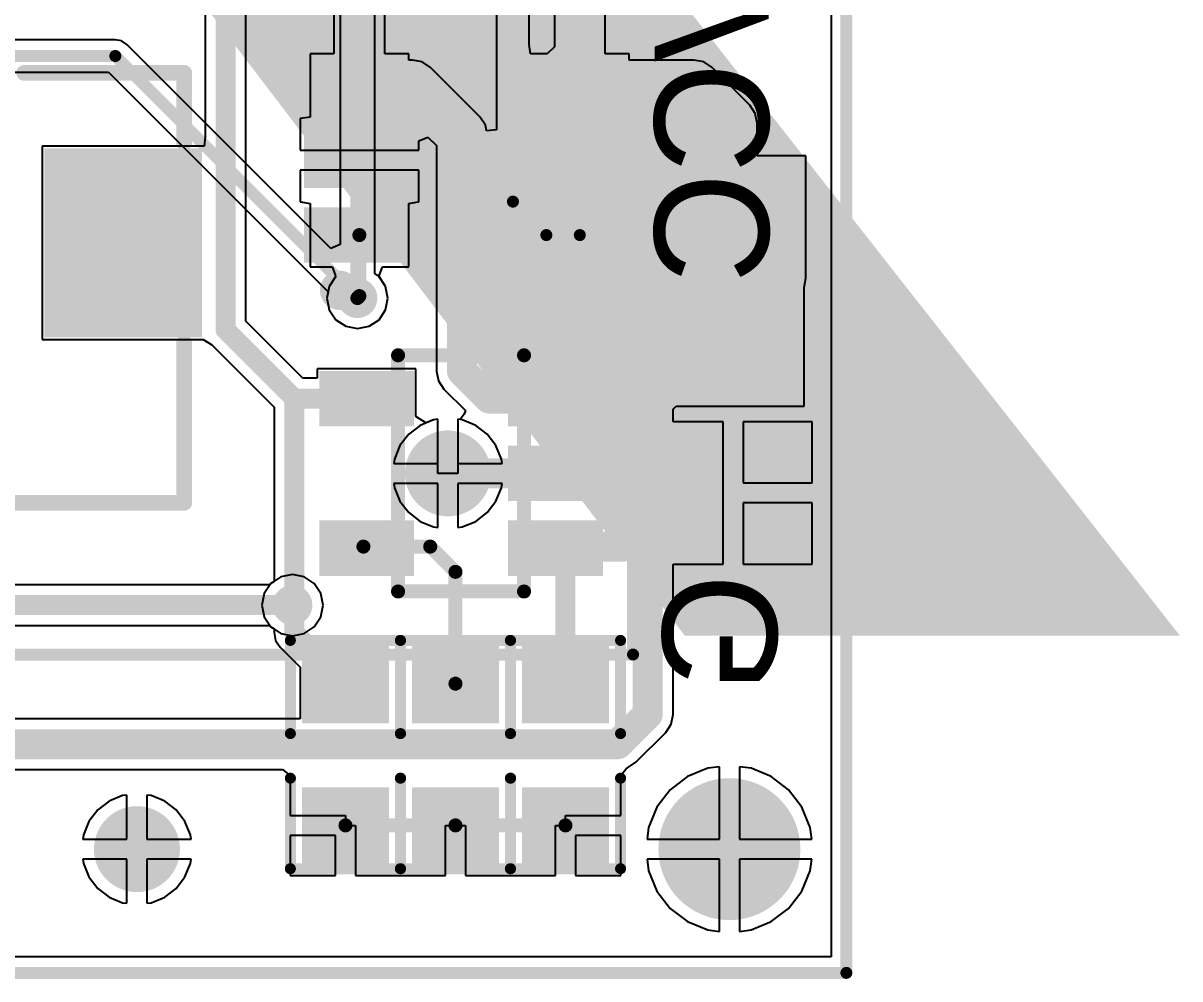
# Model space of a CAD drawing. Header units: millimetres. Extents: x -0.78 to 0.93, y -0.37 to 1.4.
# Drawn here: x 0.35 to 0.928, y -0.368 to 0.11 of the extents above; entities that cross this region are included whole.
import ezdxf

# ---------------------------------------------------------------- set-up
doc = ezdxf.new("R2010")
doc.units = ezdxf.units.MM
doc.header["$MEASUREMENT"] = 0
for name, color, linetype in [('BottomLayer', 5, 'Continuous'), ('BottomOverlay', 54, 'Continuous'), ('BottomSolder', 6, 'Continuous'), ('PadHoleLayer', 156, 'Continuous'), ('TopLayer', 1, 'Continuous'), ('TopOverlay', 2, 'Continuous'), ('TopSolder', 216, 'Continuous'), ('ViaHoleLayer', 16, 'Continuous')]:
    doc.layers.add(name, color=color, linetype=linetype)

# ---------------------------------------------------------------- blocks, each defined once
blk = doc.blocks.new('____1_B_1')
at = {"layer": 'BottomLayer'}
for points in [[(-0.00315, -0.02882), (-0.05433, -0.02882), (-0.05433, 0.03118), (-0.00315, 0.03118)], [(0.07087, -0.02862), (0.01969, -0.02862), (0.01969, 0.03043), (0.07087, 0.03043)]]:
    blk.add_hatch(color=5, dxfattribs=at).paths.add_polyline_path(points)
at = {"layer": 'BottomSolder'}
for points in [[(0.00085, -0.03282), (-0.05833, -0.03282), (-0.05833, 0.03518), (0.00085, 0.03518)], [(0.07487, -0.03262), (0.01569, -0.03262), (0.01569, 0.03443), (0.07487, 0.03443)]]:
    blk.add_hatch(color=6, dxfattribs=at).paths.add_polyline_path(points)
blk = doc.blocks.new('____1_B_2')
at = {"layer": 'BottomLayer'}
for points in [[(-0.00315, -0.02882), (-0.05433, -0.02882), (-0.05433, 0.03118), (-0.00315, 0.03118)], [(0.06092, -0.02862), (0.00974, -0.02862), (0.00974, 0.03043), (0.06092, 0.03043)]]:
    blk.add_hatch(color=5, dxfattribs=at).paths.add_polyline_path(points)
at = {"layer": 'BottomSolder'}
for points in [[(0.00085, -0.03282), (-0.05833, -0.03282), (-0.05833, 0.03518), (0.00085, 0.03518)], [(0.06492, -0.03262), (0.00574, -0.03262), (0.00574, 0.03443), (0.06492, 0.03443)]]:
    blk.add_hatch(color=6, dxfattribs=at).paths.add_polyline_path(points)
blk = doc.blocks.new('SOT23_6N_B_5')
at = {"layer": 'BottomLayer'}
for points in [[(-0.02756, 0.0315), (-0.04724, 0.0315), (-0.04724, 0.07874), (-0.02756, 0.07874)], [(0.00984, 0.0315), (-0.00984, 0.0315), (-0.00984, 0.07874), (0.00984, 0.07874)], [(0.04724, 0.0315), (0.02756, 0.0315), (0.02756, 0.07874), (0.04724, 0.07874)], [(-0.02756, -0.07874), (-0.04724, -0.07874), (-0.04724, -0.0315), (-0.02756, -0.0315)], [(0.00984, -0.07874), (-0.00984, -0.07874), (-0.00984, -0.0315), (0.00984, -0.0315)], [(0.04724, -0.07874), (0.02756, -0.07874), (0.02756, -0.0315), (0.04724, -0.0315)]]:
    blk.add_hatch(color=5, dxfattribs=at).paths.add_polyline_path(points)
at = {"layer": 'BottomSolder'}
for points in [[(-0.02356, 0.0275), (-0.05124, 0.0275), (-0.05124, 0.08274), (-0.02356, 0.08274)], [(0.01384, 0.0275), (-0.01384, 0.0275), (-0.01384, 0.08274), (0.01384, 0.08274)], [(0.05124, 0.0275), (0.02356, 0.0275), (0.02356, 0.08274), (0.05124, 0.08274)], [(-0.02356, -0.08274), (-0.05124, -0.08274), (-0.05124, -0.0275), (-0.02356, -0.0275)], [(0.01384, -0.08274), (-0.01384, -0.08274), (-0.01384, -0.0275), (0.01384, -0.0275)], [(0.05124, -0.08274), (0.02356, -0.08274), (0.02356, -0.0275), (0.05124, -0.0275)]]:
    blk.add_hatch(color=6, dxfattribs=at).paths.add_polyline_path(points)
at = {"layer": 'BottomOverlay'}
for points, const_width in [([(-0.06008, 0.065, 1), (-0.06992, 0.065, 1)], 0.00984), ([(-0.07238, 0.065, 1), (-0.06746, 0.065, 1)], 0.00492), ([(-0.06254, 0.065, 1), (-0.05762, 0.065, 1)], 0.00492), ([(-0.06299, 0.02, 1), (-0.05906, 0.02, 1)], 0.00394), ([(-0.06299, 0.02, 1), (-0.05906, 0.02, 1)], 0.00394), ([(0.05906, 0.02, 1), (0.06299, 0.02, 1)], 0.00394), ([(0.05906, 0.02, 1), (0.06299, 0.02, 1)], 0.00394), ([(-0.06299, -0.02, 1), (-0.05906, -0.02, 1)], 0.00394), ([(-0.06299, -0.02, 1), (-0.05906, -0.02, 1)], 0.00394), ([(0.05906, -0.02, 1), (0.06299, -0.02, 1)], 0.00394), ([(0.05906, -0.02, 1), (0.06299, -0.02, 1)], 0.00394)]:
    blk.add_lwpolyline(points, format="xyb", close=True, dxfattribs=dict(at, const_width=const_width))
at = {"layer": 'BottomOverlay', "const_width": 0.00787}
for points in [[(-0.06102, 0.02), (-0.06102, -0.02)], [(-0.06102, 0.02), (0.06102, 0.02)], [(0.06102, 0.02), (0.06102, -0.02)], [(-0.06102, -0.02), (0.06102, -0.02)]]:
    blk.add_lwpolyline(points, dxfattribs=at)
blk = doc.blocks.new('1_69_OLED_38')
at = {"layer": 'BottomLayer'}
blk.add_hatch(color=5, dxfattribs=at).paths.add_polyline_path([(0.36417, -0.09246), (0.36417, -0.00585), (0.43504, -0.00585), (0.43504, -0.09246)])
at = {"layer": 'BottomSolder'}
blk.add_hatch(color=6, dxfattribs=at).paths.add_polyline_path([(0.36017, -0.09646), (0.36017, -0.00185), (0.43904, -0.00185), (0.43904, -0.09646)])
at = {"layer": 'BottomOverlay', "const_width": 0.00787}
for points in [[(0.35012, 0.03585), (0.43012, 0.03585)], [(0.43012, 0.00085), (0.43012, 0.03585)], [(0.43012, -0.17915), (0.43012, -0.09915)], [(-0.43012, -0.17915), (0.43012, -0.17915)]]:
    blk.add_lwpolyline(points, dxfattribs=at)
at = {"layer": 'BottomOverlay', "const_width": 0.00394}
for points in [[(0.34815, 0.03585, 1), (0.35209, 0.03585, 1)], [(0.42815, 0.03585, 1), (0.43209, 0.03585, 1)], [(0.42815, 0.03585, 1), (0.43209, 0.03585, 1)], [(0.42815, 0.00085, 1), (0.43209, 0.00085, 1)], [(0.42815, -0.09915, 1), (0.43209, -0.09915, 1)], [(0.42815, -0.17915, 1), (0.43209, -0.17915, 1)], [(0.42815, -0.17915, 1), (0.43209, -0.17915, 1)]]:
    blk.add_lwpolyline(points, format="xyb", close=True, dxfattribs=at)
at = {"layer": 'TopOverlay', "const_width": 0.006}
for points in [[(0.76125, -0.41423), (0.76125, 0.88498)], [(0.65456, -0.25502), (0.65456, 0.80262)], [(-0.66749, -0.25502), (0.65456, -0.25502)], [(-0.77418, -0.41423), (0.76125, -0.41423)]]:
    blk.add_lwpolyline(points, dxfattribs=at)
at = {"layer": 'TopOverlay', "const_width": 0.003}
for points in [[(0.65306, -0.25502, 1), (0.65606, -0.25502, 1)], [(0.65306, -0.25502, 1), (0.65606, -0.25502, 1)], [(0.75975, -0.41423, 1), (0.76275, -0.41423, 1)], [(0.75975, -0.41423, 1), (0.76275, -0.41423, 1)]]:
    blk.add_lwpolyline(points, format="xyb", close=True, dxfattribs=at)
blk = doc.blocks.new('0603C_B_56')
at = {"layer": 'BottomLayer'}
for points in [[(-0.05043, 0.01772), (-0.02043, 0.01772), (-0.02043, -0.01772), (-0.05043, -0.01772)], [(0.01969, 0.01772), (0.05118, 0.01772), (0.05118, -0.01772), (0.01969, -0.01772)]]:
    blk.add_hatch(color=5, dxfattribs=at).paths.add_polyline_path(points)
at = {"layer": 'BottomSolder'}
for points in [[(-0.05443, 0.02172), (-0.01643, 0.02172), (-0.01643, -0.02172), (-0.05443, -0.02172)], [(0.01569, 0.02172), (0.05518, 0.02172), (0.05518, -0.02172), (0.01569, -0.02172)]]:
    blk.add_hatch(color=6, dxfattribs=at).paths.add_polyline_path(points)
at = {"layer": 'BottomOverlay', "const_width": 0.00551}
for points in [[(-0.05709, 0.02756), (-0.01181, 0.02756)], [(-0.05709, 0.02756), (-0.05709, -0.02756)], [(0.01047, 0.02756), (0.05709, 0.02756)], [(0.05709, 0.02756), (0.05709, -0.02756)], [(-0.05709, -0.02756), (-0.01181, -0.02756)], [(0.01047, -0.02756), (0.05709, -0.02756)]]:
    blk.add_lwpolyline(points, dxfattribs=at)
at = {"layer": 'BottomOverlay', "const_width": 0.00276}
for points in [[(-0.05847, 0.02756, 1), (-0.05571, 0.02756, 1)], [(-0.05847, 0.02756, 1), (-0.05571, 0.02756, 1)], [(-0.01319, 0.02756, 1), (-0.01043, 0.02756, 1)], [(0.0091, 0.02756, 1), (0.01185, 0.02756, 1)], [(0.05571, 0.02756, 1), (0.05847, 0.02756, 1)], [(0.05571, 0.02756, 1), (0.05847, 0.02756, 1)], [(-0.05847, -0.02756, 1), (-0.05571, -0.02756, 1)], [(-0.05847, -0.02756, 1), (-0.05571, -0.02756, 1)], [(-0.01319, -0.02756, 1), (-0.01043, -0.02756, 1)], [(0.0091, -0.02756, 1), (0.01185, -0.02756, 1)], [(0.05571, -0.02756, 1), (0.05847, -0.02756, 1)], [(0.05571, -0.02756, 1), (0.05847, -0.02756, 1)]]:
    blk.add_lwpolyline(points, format="xyb", close=True, dxfattribs=at)
blk = doc.blocks.new('0603C_B_57')
at = {"layer": 'BottomLayer'}
for points in [[(-0.05043, 0.01772), (-0.02043, 0.01772), (-0.02043, -0.01772), (-0.05043, -0.01772)], [(0.01969, 0.01772), (0.05118, 0.01772), (0.05118, -0.01772), (0.01969, -0.01772)]]:
    blk.add_hatch(color=5, dxfattribs=at).paths.add_polyline_path(points)
at = {"layer": 'BottomSolder'}
for points in [[(-0.05443, 0.02172), (-0.01643, 0.02172), (-0.01643, -0.02172), (-0.05443, -0.02172)], [(0.01569, 0.02172), (0.05518, 0.02172), (0.05518, -0.02172), (0.01569, -0.02172)]]:
    blk.add_hatch(color=6, dxfattribs=at).paths.add_polyline_path(points)
at = {"layer": 'BottomOverlay', "const_width": 0.00551}
for points in [[(-0.05709, 0.02756), (-0.01181, 0.02756)], [(-0.05709, 0.02756), (-0.05709, -0.02756)], [(0.01047, 0.02756), (0.05709, 0.02756)], [(0.05709, 0.02756), (0.05709, -0.02756)], [(-0.05709, -0.02756), (-0.01181, -0.02756)], [(0.01047, -0.02756), (0.05709, -0.02756)]]:
    blk.add_lwpolyline(points, dxfattribs=at)
at = {"layer": 'BottomOverlay', "const_width": 0.00276}
for points in [[(-0.05847, 0.02756, 1), (-0.05571, 0.02756, 1)], [(-0.05847, 0.02756, 1), (-0.05571, 0.02756, 1)], [(-0.01319, 0.02756, 1), (-0.01043, 0.02756, 1)], [(0.0091, 0.02756, 1), (0.01185, 0.02756, 1)], [(0.05571, 0.02756, 1), (0.05847, 0.02756, 1)], [(0.05571, 0.02756, 1), (0.05847, 0.02756, 1)], [(-0.05847, -0.02756, 1), (-0.05571, -0.02756, 1)], [(-0.05847, -0.02756, 1), (-0.05571, -0.02756, 1)], [(-0.01319, -0.02756, 1), (-0.01043, -0.02756, 1)], [(0.0091, -0.02756, 1), (0.01185, -0.02756, 1)], [(0.05571, -0.02756, 1), (0.05847, -0.02756, 1)], [(0.05571, -0.02756, 1), (0.05847, -0.02756, 1)]]:
    blk.add_lwpolyline(points, format="xyb", close=True, dxfattribs=at)
blk = doc.blocks.new('0603C_B_58')
at = {"layer": 'BottomLayer'}
for points in [[(-0.05043, 0.01772), (-0.02043, 0.01772), (-0.02043, -0.01772), (-0.05043, -0.01772)], [(0.01969, 0.01772), (0.05118, 0.01772), (0.05118, -0.01772), (0.01969, -0.01772)]]:
    blk.add_hatch(color=5, dxfattribs=at).paths.add_polyline_path(points)
at = {"layer": 'BottomSolder'}
for points in [[(-0.05443, 0.02172), (-0.01643, 0.02172), (-0.01643, -0.02172), (-0.05443, -0.02172)], [(0.01569, 0.02172), (0.05518, 0.02172), (0.05518, -0.02172), (0.01569, -0.02172)]]:
    blk.add_hatch(color=6, dxfattribs=at).paths.add_polyline_path(points)
at = {"layer": 'BottomOverlay', "const_width": 0.00551}
for points in [[(-0.05709, 0.02756), (-0.01181, 0.02756)], [(-0.05709, 0.02756), (-0.05709, -0.02756)], [(0.01047, 0.02756), (0.05709, 0.02756)], [(0.05709, 0.02756), (0.05709, -0.02756)], [(-0.05709, -0.02756), (-0.01181, -0.02756)], [(0.01047, -0.02756), (0.05709, -0.02756)]]:
    blk.add_lwpolyline(points, dxfattribs=at)
at = {"layer": 'BottomOverlay', "const_width": 0.00276}
for points in [[(-0.05847, 0.02756, 1), (-0.05571, 0.02756, 1)], [(-0.05847, 0.02756, 1), (-0.05571, 0.02756, 1)], [(-0.01319, 0.02756, 1), (-0.01043, 0.02756, 1)], [(0.0091, 0.02756, 1), (0.01185, 0.02756, 1)], [(0.05571, 0.02756, 1), (0.05847, 0.02756, 1)], [(0.05571, 0.02756, 1), (0.05847, 0.02756, 1)], [(-0.05847, -0.02756, 1), (-0.05571, -0.02756, 1)], [(-0.05847, -0.02756, 1), (-0.05571, -0.02756, 1)], [(-0.01319, -0.02756, 1), (-0.01043, -0.02756, 1)], [(0.0091, -0.02756, 1), (0.01185, -0.02756, 1)], [(0.05571, -0.02756, 1), (0.05847, -0.02756, 1)], [(0.05571, -0.02756, 1), (0.05847, -0.02756, 1)]]:
    blk.add_lwpolyline(points, format="xyb", close=True, dxfattribs=at)
blk = doc.blocks.new('___23_5_B_59')
at = {"layer": 'BottomLayer'}
for points in [[(-0.08465, 0.11417), (-0.06496, 0.11417), (-0.06496, 0.0748), (-0.08465, 0.0748)], [(-0.00984, 0.11417), (0.00984, 0.11417), (0.00984, 0.0748), (-0.00984, 0.0748)], [(-0.08465, 0.01969), (-0.06496, 0.01969), (-0.06496, -0.01969), (-0.08465, -0.01969)], [(-0.04724, 0.01969), (-0.02756, 0.01969), (-0.02756, -0.01969), (-0.04724, -0.01969)], [(-0.00984, 0.01969), (0.00984, 0.01969), (0.00984, -0.01969), (-0.00984, -0.01969)]]:
    blk.add_hatch(color=5, dxfattribs=at).paths.add_polyline_path(points)
at = {"layer": 'BottomSolder'}
for points in [[(-0.08865, 0.11817), (-0.06096, 0.11817), (-0.06096, 0.0708), (-0.08865, 0.0708)], [(-0.01384, 0.11817), (0.01384, 0.11817), (0.01384, 0.0708), (-0.01384, 0.0708)], [(-0.08865, 0.02369), (-0.06096, 0.02369), (-0.06096, -0.02369), (-0.08865, -0.02369)], [(-0.05124, 0.02369), (-0.02356, 0.02369), (-0.02356, -0.02369), (-0.05124, -0.02369)], [(-0.01384, 0.02369), (0.01384, 0.02369), (0.01384, -0.02369), (-0.01384, -0.02369)]]:
    blk.add_hatch(color=6, dxfattribs=at).paths.add_polyline_path(points)
at = {"layer": 'BottomOverlay', "const_width": 0.007}
for points in [[(-0.09646, 0.07874), (0.02165, 0.07874)], [(-0.09646, 0.07874), (-0.09646, 0.01575)], [(0.02165, 0.07874), (0.02165, 0.01575)], [(-0.09646, 0.01575), (0.02165, 0.01575)]]:
    blk.add_lwpolyline(points, dxfattribs=at)
at = {"layer": 'BottomOverlay', "const_width": 0.0035}
for points in [[(-0.09821, 0.07874, 1), (-0.09471, 0.07874, 1)], [(-0.09821, 0.07874, 1), (-0.09471, 0.07874, 1)], [(0.0199, 0.07874, 1), (0.0234, 0.07874, 1)], [(0.0199, 0.07874, 1), (0.0234, 0.07874, 1)], [(-0.09821, 0.01575, 1), (-0.09471, 0.01575, 1)], [(-0.09821, 0.01575, 1), (-0.09471, 0.01575, 1)], [(0.0199, 0.01575, 1), (0.0234, 0.01575, 1)], [(0.0199, 0.01575, 1), (0.0234, 0.01575, 1)]]:
    blk.add_lwpolyline(points, format="xyb", close=True, dxfattribs=at)

msp = doc.modelspace()

# ---------------------------------------------------------------- hatches: boundary and pattern name
at = {"layer": 'BottomLayer'}
h = msp.add_hatch(color=5, dxfattribs=at)
edge = h.paths.add_edge_path()
edge.add_arc((0.51673, -0.02756), 0.01, 0, 360)
h = msp.add_hatch(color=5, dxfattribs=at)
edge = h.paths.add_edge_path()
edge.add_arc((0.56201, -0.11523), 0.0175, 0, 360)
h = msp.add_hatch(color=5, dxfattribs=at)
edge = h.paths.add_edge_path()
edge.add_arc((0.48425, -0.1811), 0.01, 0, 360)
h = msp.add_hatch(color=5, dxfattribs=at)
edge = h.paths.add_edge_path()
edge.add_arc((0.70276, -0.30315), 0.0315, 0, 360)
h = msp.add_hatch(color=5, dxfattribs=at)
edge = h.paths.add_edge_path()
edge.add_arc((0.4065, -0.30315), 0.0175, 0, 360)
at = {"layer": 'BottomSolder'}
h = msp.add_hatch(color=6, dxfattribs=at)
edge = h.paths.add_edge_path()
edge.add_arc((0.56201, -0.11523), 0.0215, 0, 360)
h = msp.add_hatch(color=6, dxfattribs=at)
edge = h.paths.add_edge_path()
edge.add_arc((0.70276, -0.30315), 0.0355, 0, 360)
h = msp.add_hatch(color=6, dxfattribs=at)
edge = h.paths.add_edge_path()
edge.add_arc((0.4065, -0.30315), 0.0215, 0, 360)
at = {"layer": 'PadHoleLayer'}
h = msp.add_hatch(color=156, dxfattribs=at)
edge = h.paths.add_edge_path()
edge.add_arc((0.70276, -0.30315), 0.0305, 0, 360)
at = {"layer": 'TopLayer'}
h = msp.add_hatch(color=1, dxfattribs=at)
edge = h.paths.add_edge_path()
edge.add_arc((0.51673, -0.02756), 0.01, 0, 360)
h = msp.add_hatch(color=1, dxfattribs=at)
edge = h.paths.add_edge_path()
edge.add_arc((0.56201, -0.11523), 0.0175, 0, 360)
h = msp.add_hatch(color=1, dxfattribs=at)
edge = h.paths.add_edge_path()
edge.add_arc((0.48425, -0.1811), 0.01, 0, 360)
h = msp.add_hatch(color=1, dxfattribs=at)
edge = h.paths.add_edge_path()
edge.add_arc((0.70276, -0.30315), 0.0315, 0, 360)
h = msp.add_hatch(color=1, dxfattribs=at)
edge = h.paths.add_edge_path()
edge.add_arc((0.4065, -0.30315), 0.0175, 0, 360)
at = {"layer": 'TopSolder'}
h = msp.add_hatch(color=216, dxfattribs=at)
edge = h.paths.add_edge_path()
edge.add_arc((0.56201, -0.11523), 0.0215, 0, 360)
h = msp.add_hatch(color=216, dxfattribs=at)
edge = h.paths.add_edge_path()
edge.add_arc((0.70276, -0.30315), 0.0355, 0, 360)
h = msp.add_hatch(color=216, dxfattribs=at)
edge = h.paths.add_edge_path()
edge.add_arc((0.4065, -0.30315), 0.0215, 0, 360)
at = {"layer": 'ViaHoleLayer'}
h = msp.add_hatch(color=16, dxfattribs=at)
edge = h.paths.add_edge_path()
edge.add_arc((0.51673, -0.02756), 0.006, 0, 360)
h = msp.add_hatch(color=16, dxfattribs=at)
edge = h.paths.add_edge_path()
edge.add_arc((0.56201, -0.11523), 0.01, 0, 360)
h = msp.add_hatch(color=16, dxfattribs=at)
edge = h.paths.add_edge_path()
edge.add_arc((0.48425, -0.1811), 0.006, 0, 360)
h = msp.add_hatch(color=16, dxfattribs=at)
edge = h.paths.add_edge_path()
edge.add_arc((0.4065, -0.30315), 0.01, 0, 360)

# ---------------------------------------------------------------- linework, layer by layer
at = {"layer": 'BottomLayer'}
for p, q in [((0.75365, 0.9259), (0.75365, -0.357)), ((0.46098, -0.03916), (0.46098, 0.1737)), ((0.44059, 0.17121), (0.44059, 0.05314)), ((0.50497, 0.11724), (0.50497, 0.09457)), ((0.53046, 0.09457), (0.53046, 0.11724)), ((0.60264, 0.09931), (0.60264, 0.11877)), ((0.61521, 0.11798), (0.61521, 0.0981)), ((0.6407, 0.09457), (0.6407, 0.11798)), ((0.58633, 0.11539), (0.58633, 0.05659)), ((0.60327, 0.09457), (0.60264, 0.09931)), ((0.50497, 0.09457), (0.49303, 0.09457)), ((0.49303, 0.09457), (0.49303, 0.06291)), ((0.5424, 0.09457), (0.53046, 0.09457)), ((0.5424, 0.09149), (0.5424, 0.09457)), ((0.61167, 0.09457), (0.60327, 0.09457)), ((0.61521, 0.0981), (0.61167, 0.09457)), ((0.65264, 0.09457), (0.6407, 0.09457)), ((0.65264, 0.09149), (0.65264, 0.09457)), ((0.54429, 0.09149), (0.5424, 0.09149)), ((0.54917, 0.09052), (0.54429, 0.09149)), ((0.5533, 0.08775), (0.54917, 0.09052)), ((0.57801, 0.06305), (0.5533, 0.08775)), ((0.68504, 0.09149), (0.65264, 0.09149)), ((0.68992, 0.09052), (0.68504, 0.09149)), ((0.69405, 0.08775), (0.68992, 0.09052)), ((0.71295, 0.06885), (0.69405, 0.08775)), ((0.71571, 0.06472), (0.71295, 0.06885)), ((0.71668, 0.05984), (0.71571, 0.06472)), ((0.48834, 0.06217), (0.48803, 0.06217)), ((0.48803, 0.06217), (0.48803, 0.04634)), ((0.49303, 0.06291), (0.48834, 0.06217)), ((0.58077, 0.05891), (0.57801, 0.06305)), ((0.58133, 0.05609), (0.58077, 0.05891)), ((0.71668, 0.04358), (0.71668, 0.05984)), ((0.44059, 0.05314), (0.44004, 0.04837)), ((0.5474, 0.05107), (0.55202, 0.05299)), ((0.55202, 0.05299), (0.55625, 0.04876)), ((0.58633, 0.05659), (0.58133, 0.05609)), ((0.43559, 0.04837), (0.35917, 0.04837)), ((0.35917, 0.04837), (0.35917, -0.04825)), ((0.44004, 0.04837), (0.43559, 0.04837)), ((0.48803, 0.04634), (0.5474, 0.04634)), ((0.5474, 0.04634), (0.5474, 0.05107)), ((0.55625, 0.04876), (0.55625, -0.06407)), ((0.74091, 0.04358), (0.71668, 0.04358)), ((0.74091, -0.0176), (0.74091, 0.04358)), ((0.5474, 0.03634), (0.48803, 0.03634)), ((0.48803, 0.03634), (0.48803, 0.02051)), ((0.5474, 0.02051), (0.5474, 0.03634)), ((0.48803, 0.02051), (0.48834, 0.02051)), ((0.48834, 0.02051), (0.49303, 0.01976)), ((0.49303, 0.01976), (0.49303, 0.01551)), ((0.5424, 0.01976), (0.54709, 0.02051)), ((0.5424, -0.01189), (0.5424, 0.01976)), ((0.54709, 0.02051), (0.5474, 0.02051)), ((0.49303, 0.01551), (0.49303, -0.01189)), ((0.49303, -0.01189), (0.50418, -0.01189)), ((0.50582, -0.01689), (0.5026, -0.02171)), ((0.50418, -0.01189), (0.50565, -0.016)), ((0.50565, -0.016), (0.50582, -0.01689)), ((0.52764, -0.01689), (0.52781, -0.016)), ((0.53086, -0.02171), (0.52764, -0.01689)), ((0.52781, -0.016), (0.52928, -0.01189)), ((0.52928, -0.01189), (0.5424, -0.01189)), ((0.5026, -0.02171), (0.50144, -0.02756)), ((0.53203, -0.02756), (0.53086, -0.02171)), ((0.74016, -0.02229), (0.74091, -0.0176)), ((0.74016, -0.08167), (0.74016, -0.02229)), ((0.74091, -0.0176), (0.74091, -0.0176)), ((0.74091, -0.0176), (0.74091, -0.0176)), ((0.50144, -0.02756), (0.5026, -0.03341)), ((0.53086, -0.03341), (0.53203, -0.02756)), ((0.5026, -0.03341), (0.50592, -0.03837)), ((0.52755, -0.03837), (0.53086, -0.03341)), ((0.48946, -0.06763), (0.46098, -0.03916)), ((0.50592, -0.03837), (0.51088, -0.04169)), ((0.52258, -0.04169), (0.52755, -0.03837)), ((0.51088, -0.04169), (0.51673, -0.04285)), ((0.51673, -0.04285), (0.52258, -0.04169)), ((0.35917, -0.04825), (0.43646, -0.04825)), ((0.43646, -0.04825), (0.43955, -0.04825)), ((0.43955, -0.04825), (0.44261, -0.05003)), ((0.44261, -0.05003), (0.44393, -0.05094)), ((0.44393, -0.05094), (0.47504, -0.08205)), ((0.546, -0.06299), (0.49663, -0.06299)), ((0.49663, -0.06299), (0.49663, -0.06763)), ((0.546, -0.08682), (0.546, -0.06299)), ((0.49663, -0.06763), (0.48946, -0.06763)), ((0.55625, -0.06407), (0.55722, -0.06895)), ((0.55722, -0.06895), (0.55998, -0.07309)), ((0.55998, -0.07309), (0.57072, -0.08382)), ((0.47504, -0.08205), (0.47504, -0.16922)), ((0.57015, -0.08554), (0.56813, -0.0883)), ((0.57072, -0.08382), (0.57015, -0.08554)), ((0.67465, -0.08311), (0.67609, -0.08167)), ((0.67465, -0.08941), (0.67465, -0.08311)), ((0.67609, -0.08167), (0.74016, -0.08167)), ((0.551, -0.09003), (0.546, -0.08682)), ((0.55483, -0.08844), (0.551, -0.09003)), ((0.55701, -0.08815), (0.55483, -0.08844)), ((0.55701, -0.11523), (0.55701, -0.08815)), ((0.56813, -0.0883), (0.56701, -0.08815)), ((0.56701, -0.08815), (0.56701, -0.11523)), ((0.69957, -0.08941), (0.67465, -0.08941)), ((0.69957, -0.125), (0.69957, -0.08941)), ((0.74409, -0.08941), (0.70957, -0.08941)), ((0.70957, -0.08941), (0.70957, -0.12)), ((0.74409, -0.12), (0.74409, -0.08941)), ((0.56701, -0.11523), (0.55701, -0.11523)), ((0.70957, -0.12), (0.74409, -0.12)), ((0.69957, -0.16059), (0.69957, -0.125)), ((0.74409, -0.13), (0.70957, -0.13)), ((0.70957, -0.13), (0.70957, -0.16059)), ((0.74409, -0.16059), (0.74409, -0.13)), ((0.67465, -0.23573), (0.67465, -0.16059)), ((0.67465, -0.16059), (0.69957, -0.16059)), ((0.70957, -0.16059), (0.74409, -0.16059)), ((0.47344, -0.17029), (0.47012, -0.17525)), ((0.47504, -0.16922), (0.47344, -0.17029)), ((0.47012, -0.17525), (0.46896, -0.1811)), ((0.46896, -0.1811), (0.47012, -0.18696)), ((0.47012, -0.18696), (0.47344, -0.19192)), ((0.47344, -0.19192), (0.47504, -0.19299)), ((0.47504, -0.19299), (0.47504, -0.19487)), ((0.47504, -0.19487), (0.47582, -0.19877)), ((0.47582, -0.19877), (0.47803, -0.20208)), ((0.47803, -0.20208), (0.48805, -0.21211)), ((0.48805, -0.21211), (0.48805, -0.2379)), ((0.67368, -0.24061), (0.67465, -0.23573)), ((0.48805, -0.2379), (-0.54403, -0.2379)), ((0.67092, -0.24474), (0.67368, -0.24061)), ((0.656, -0.25966), (0.67092, -0.24474)), ((0.65187, -0.26242), (0.656, -0.25966)), ((-0.54403, -0.26339), (0.47924, -0.26339)), ((0.47924, -0.26339), (0.48305, -0.26627)), ((0.64849, -0.26627), (0.65146, -0.2625)), ((0.65146, -0.2625), (0.65187, -0.26242)), ((0.69192, -0.26272), (0.68183, -0.2669)), ((0.69776, -0.26195), (0.69192, -0.26272)), ((0.69776, -0.29815), (0.69776, -0.26195)), ((0.71359, -0.26272), (0.70776, -0.26195)), ((0.70776, -0.26195), (0.70776, -0.29815)), ((0.72369, -0.2669), (0.71359, -0.26272)), ((0.48305, -0.26627), (0.48305, -0.26839)), ((0.48305, -0.26839), (0.48305, -0.28627)), ((0.64849, -0.26819), (0.64849, -0.26627)), ((0.64849, -0.28627), (0.64849, -0.26819)), ((0.68183, -0.2669), (0.67316, -0.27355)), ((0.73235, -0.27355), (0.72369, -0.2669)), ((0.39932, -0.27636), (0.39263, -0.27913)), ((0.4015, -0.27607), (0.39932, -0.27636)), ((0.4015, -0.29815), (0.4015, -0.27607)), ((0.41368, -0.27636), (0.4115, -0.27607)), ((0.4115, -0.27607), (0.4115, -0.29815)), ((0.42036, -0.27913), (0.41368, -0.27636)), ((0.67316, -0.27355), (0.66651, -0.28222)), ((0.73901, -0.28222), (0.73235, -0.27355)), ((0.39263, -0.27913), (0.38688, -0.28354)), ((0.42611, -0.28354), (0.42036, -0.27913)), ((0.66651, -0.28222), (0.66232, -0.29232)), ((0.74319, -0.29232), (0.73901, -0.28222)), ((0.38688, -0.28354), (0.38247, -0.28928)), ((0.43052, -0.28928), (0.42611, -0.28354)), ((0.48305, -0.28627), (0.51077, -0.28627)), ((0.51077, -0.28627), (0.51077, -0.29127)), ((0.62077, -0.29127), (0.62077, -0.28627)), ((0.62077, -0.28627), (0.64849, -0.28627)), ((0.38247, -0.28928), (0.3797, -0.29597)), ((0.43329, -0.29597), (0.43052, -0.28928)), ((0.51077, -0.29127), (0.51577, -0.29127)), ((0.51577, -0.29127), (0.51577, -0.31627)), ((0.56077, -0.31627), (0.56077, -0.29127)), ((0.56077, -0.29127), (0.57077, -0.29127)), ((0.57077, -0.29127), (0.57077, -0.31627)), ((0.61577, -0.31627), (0.61577, -0.29127)), ((0.61577, -0.29127), (0.62077, -0.29127)), ((0.66232, -0.29232), (0.66156, -0.29815)), ((0.74396, -0.29815), (0.74319, -0.29232)), ((0.3797, -0.29597), (0.37942, -0.29815)), ((0.37942, -0.29815), (0.4015, -0.29815)), ((0.4115, -0.29815), (0.43358, -0.29815)), ((0.43358, -0.29815), (0.43329, -0.29597)), ((0.50577, -0.29627), (0.48305, -0.29627)), ((0.48305, -0.29627), (0.48305, -0.31627)), ((0.50577, -0.31627), (0.50577, -0.29627)), ((0.64849, -0.29627), (0.62577, -0.29627)), ((0.62577, -0.29627), (0.62577, -0.31627)), ((0.64849, -0.31627), (0.64849, -0.29627)), ((0.66156, -0.29815), (0.69776, -0.29815)), ((0.70776, -0.29815), (0.74396, -0.29815)), ((0.4015, -0.30815), (0.37942, -0.30815)), ((0.37942, -0.30815), (0.3797, -0.31033)), ((0.3797, -0.31033), (0.38247, -0.31702)), ((0.4015, -0.33023), (0.4015, -0.30815)), ((0.43358, -0.30815), (0.4115, -0.30815)), ((0.4115, -0.30815), (0.4115, -0.33023)), ((0.43052, -0.31702), (0.43329, -0.31033)), ((0.43329, -0.31033), (0.43358, -0.30815)), ((0.69776, -0.30815), (0.66156, -0.30815)), ((0.66156, -0.30815), (0.66232, -0.31398)), ((0.69776, -0.34435), (0.69776, -0.30815)), ((0.74396, -0.30815), (0.70776, -0.30815)), ((0.70776, -0.30815), (0.70776, -0.34435)), ((0.74319, -0.31398), (0.74396, -0.30815)), ((0.38247, -0.31702), (0.38688, -0.32276)), ((0.42611, -0.32276), (0.43052, -0.31702)), ((0.48305, -0.31627), (0.50577, -0.31627)), ((0.51577, -0.31627), (0.56077, -0.31627)), ((0.57077, -0.31627), (0.61577, -0.31627)), ((0.62577, -0.31627), (0.64849, -0.31627)), ((0.66232, -0.31398), (0.66651, -0.32408)), ((0.73901, -0.32408), (0.74319, -0.31398)), ((0.38688, -0.32276), (0.39263, -0.32717)), ((0.42036, -0.32717), (0.42611, -0.32276)), ((0.39263, -0.32717), (0.39932, -0.32994)), ((0.41368, -0.32994), (0.42036, -0.32717)), ((0.66651, -0.32408), (0.67316, -0.33275)), ((0.73235, -0.33275), (0.73901, -0.32408)), ((0.39932, -0.32994), (0.4015, -0.33023)), ((0.4115, -0.33023), (0.41368, -0.32994)), ((0.67316, -0.33275), (0.68183, -0.3394)), ((0.72369, -0.3394), (0.73235, -0.33275)), ((0.68183, -0.3394), (0.69192, -0.34358)), ((0.71359, -0.34358), (0.72369, -0.3394)), ((0.69192, -0.34358), (0.69776, -0.34435)), ((0.70776, -0.34435), (0.71359, -0.34358)), ((0.75365, -0.357), (-0.76547, -0.357))]:
    msp.add_line(p, q, dxfattribs=at)
for points, const_width in [([(0.45079, -0.04338), (0.45079, 0.17543)], 0.01), ([(0.51772, 0.07874), (0.51772, 0.13554)], 0.015), ([(0.62795, 0.07874), (0.62795, 0.13554)], 0.015), ([(0.59449, 0.02067), (0.59449, 0.11877)], 0.006), ([(0.51772, 0.07874), (0.54429, 0.07874)], 0.015), ([(0.54429, 0.07874), (0.569, 0.05404)], 0.015), ([(0.62795, 0.07874), (0.68504, 0.07874)], 0.015), ([(0.68504, 0.07874), (0.70394, 0.05984)], 0.015), ([(0.70394, 0.01398), (0.70394, 0.05984)], 0.015), ([(0.569, -0.06407), (0.569, 0.05404)], 0.015), ([(0.59449, 0.02067), (0.61122, 0.00394)], 0.006), ([(0.51772, -0.02657), (0.51772, 0.00394)], 0.007), ([(0.61122, 0.00394), (0.62795, 0.00394)], 0.006), ([(0.51673, -0.02756), (0.51772, -0.02657)], 0.007), ([(0.45079, -0.04338), (0.48524, -0.07783)], 0.01), ([(0.66191, -0.07783), (0.68964, -0.05009)], 0.015), ([(0.68964, -0.05009), (0.70366, -0.05009)], 0.015), ([(0.569, -0.06407), (0.58275, -0.07783)], 0.015), ([(0.48524, -0.07874), (0.48615, -0.07783)], 0.01), ([(0.48524, -0.07783), (0.48615, -0.07783)], 0.01), ([(0.48524, -0.1811), (0.48524, -0.07874)], 0.01), ([(0.48615, -0.07783), (0.52131, -0.07783)], 0.01), ([(0.58275, -0.07783), (0.6158, -0.07783)], 0.015), ([(0.6158, -0.07783), (0.64722, -0.07783)], 0.015), ([(0.64722, -0.07783), (0.66191, -0.09252)], 0.015), ([(0.66191, -0.09252), (0.66191, -0.07783)], 0.015), ([(0.66191, -0.1397), (0.66191, -0.09252)], 0.015), ([(0.56201, -0.11523), (0.6158, -0.11523)], 0.015), ([(0.64976, -0.15185), (0.66191, -0.1397)], 0.015), ([(0.66191, -0.23573), (0.66191, -0.1397)], 0.015), ([(0.6158, -0.15185), (0.64976, -0.15185)], 0.015), ([(0.51974, -0.15185), (0.55314, -0.15185)], 0.007), ([(0.55314, -0.15185), (0.56577, -0.16448)], 0.007), ([(0.6158, -0.15185), (0.62077, -0.15681)], 0.01), ([(0.62077, -0.2204), (0.62077, -0.15681)], 0.01), ([(0.56577, -0.2204), (0.56577, -0.16448)], 0.007), ([(0.48524, -0.19487), (0.48524, -0.1811)], 0.01), ([(0.48524, -0.19487), (0.51077, -0.2204)], 0.01), ([(0.64699, -0.25065), (0.66191, -0.23573)], 0.015), ([(-0.57265, -0.25065), (0.64699, -0.25065)], 0.015), ([(0.51077, -0.29127), (0.56577, -0.29127)], 0.007), ([(0.56577, -0.29127), (0.62077, -0.29127)], 0.007)]:
    msp.add_lwpolyline(points, dxfattribs=dict(at, const_width=const_width))
for points, const_width in [([(0.51397, 0.07874, 1), (0.52147, 0.07874, 1)], 0.0075), ([(0.51397, 0.07874, 1), (0.52147, 0.07874, 1)], 0.0075), ([(0.54054, 0.07874, 1), (0.54804, 0.07874, 1)], 0.0075), ([(0.54054, 0.07874, 1), (0.54804, 0.07874, 1)], 0.0075), ([(0.6242, 0.07874, 1), (0.6317, 0.07874, 1)], 0.0075), ([(0.6242, 0.07874, 1), (0.6317, 0.07874, 1)], 0.0075), ([(0.68129, 0.07874, 1), (0.68879, 0.07874, 1)], 0.0075), ([(0.68129, 0.07874, 1), (0.68879, 0.07874, 1)], 0.0075), ([(0.70019, 0.05984, 1), (0.70769, 0.05984, 1)], 0.0075), ([(0.70019, 0.05984, 1), (0.70769, 0.05984, 1)], 0.0075), ([(0.56525, 0.05404, 1), (0.57275, 0.05404, 1)], 0.0075), ([(0.56525, 0.05404, 1), (0.57275, 0.05404, 1)], 0.0075), ([(0.59299, 0.02067, 1), (0.59599, 0.02067, 1)], 0.003), ([(0.59299, 0.02067, 1), (0.59599, 0.02067, 1)], 0.003), ([(0.70019, 0.01398, 1), (0.70769, 0.01398, 1)], 0.0075), ([(0.51597, 0.00394, 1), (0.51947, 0.00394, 1)], 0.0035), ([(0.60972, 0.00394, 1), (0.61272, 0.00394, 1)], 0.003), ([(0.60972, 0.00394, 1), (0.61272, 0.00394, 1)], 0.003), ([(0.62645, 0.00394, 1), (0.62945, 0.00394, 1)], 0.003), ([(0.51597, -0.02657, 1), (0.51947, -0.02657, 1)], 0.0035), ([(0.51597, -0.02657, 1), (0.51947, -0.02657, 1)], 0.0035), ([(0.51498, -0.02756, 1), (0.51848, -0.02756, 1)], 0.0035), ([(0.44829, -0.04338, 1), (0.45329, -0.04338, 1)], 0.005), ([(0.44829, -0.04338, 1), (0.45329, -0.04338, 1)], 0.005), ([(0.68589, -0.05009, 1), (0.69339, -0.05009, 1)], 0.0075), ([(0.68589, -0.05009, 1), (0.69339, -0.05009, 1)], 0.0075), ([(0.69991, -0.05009, 1), (0.70741, -0.05009, 1)], 0.0075), ([(0.56525, -0.06407, 1), (0.57275, -0.06407, 1)], 0.0075), ([(0.56525, -0.06407, 1), (0.57275, -0.06407, 1)], 0.0075), ([(0.48274, -0.07783, 1), (0.48774, -0.07783, 1)], 0.005), ([(0.48274, -0.07783, 1), (0.48774, -0.07783, 1)], 0.005), ([(0.48274, -0.07874, 1), (0.48774, -0.07874, 1)], 0.005), ([(0.48274, -0.07874, 1), (0.48774, -0.07874, 1)], 0.005), ([(0.48365, -0.07783, 1), (0.48865, -0.07783, 1)], 0.005), ([(0.48365, -0.07783, 1), (0.48865, -0.07783, 1)], 0.005), ([(0.48365, -0.07783, 1), (0.48865, -0.07783, 1)], 0.005), ([(0.51881, -0.07783, 1), (0.52381, -0.07783, 1)], 0.005), ([(0.579, -0.07783, 1), (0.5865, -0.07783, 1)], 0.0075), ([(0.579, -0.07783, 1), (0.5865, -0.07783, 1)], 0.0075), ([(0.61205, -0.07783, 1), (0.61955, -0.07783, 1)], 0.0075), ([(0.61205, -0.07783, 1), (0.61955, -0.07783, 1)], 0.0075), ([(0.64347, -0.07783, 1), (0.65097, -0.07783, 1)], 0.0075), ([(0.64347, -0.07783, 1), (0.65097, -0.07783, 1)], 0.0075), ([(0.65816, -0.07783, 1), (0.66566, -0.07783, 1)], 0.0075), ([(0.65816, -0.07783, 1), (0.66566, -0.07783, 1)], 0.0075), ([(0.65816, -0.09252, 1), (0.66566, -0.09252, 1)], 0.0075), ([(0.65816, -0.09252, 1), (0.66566, -0.09252, 1)], 0.0075), ([(0.65816, -0.09252, 1), (0.66566, -0.09252, 1)], 0.0075), ([(0.55826, -0.11523, 1), (0.56576, -0.11523, 1)], 0.0075), ([(0.61205, -0.11523, 1), (0.61955, -0.11523, 1)], 0.0075), ([(0.65816, -0.1397, 1), (0.66566, -0.1397, 1)], 0.0075), ([(0.65816, -0.1397, 1), (0.66566, -0.1397, 1)], 0.0075), ([(0.65816, -0.1397, 1), (0.66566, -0.1397, 1)], 0.0075), ([(0.61205, -0.15185, 1), (0.61955, -0.15185, 1)], 0.0075), ([(0.64601, -0.15185, 1), (0.65351, -0.15185, 1)], 0.0075), ([(0.64601, -0.15185, 1), (0.65351, -0.15185, 1)], 0.0075), ([(0.51799, -0.15185, 1), (0.52149, -0.15185, 1)], 0.0035), ([(0.55139, -0.15185, 1), (0.55489, -0.15185, 1)], 0.0035), ([(0.55139, -0.15185, 1), (0.55489, -0.15185, 1)], 0.0035), ([(0.6133, -0.15185, 1), (0.6183, -0.15185, 1)], 0.005), ([(0.61827, -0.15681, 1), (0.62327, -0.15681, 1)], 0.005), ([(0.61827, -0.15681, 1), (0.62327, -0.15681, 1)], 0.005), ([(0.56402, -0.16448, 1), (0.56752, -0.16448, 1)], 0.0035), ([(0.56402, -0.16448, 1), (0.56752, -0.16448, 1)], 0.0035), ([(0.48274, -0.1811, 1), (0.48774, -0.1811, 1)], 0.005), ([(0.48274, -0.1811, 1), (0.48774, -0.1811, 1)], 0.005), ([(0.48274, -0.19487, 1), (0.48774, -0.19487, 1)], 0.005), ([(0.48274, -0.19487, 1), (0.48774, -0.19487, 1)], 0.005), ([(0.50827, -0.2204, 1), (0.51327, -0.2204, 1)], 0.005), ([(0.56402, -0.2204, 1), (0.56752, -0.2204, 1)], 0.0035), ([(0.61827, -0.2204, 1), (0.62327, -0.2204, 1)], 0.005), ([(0.65816, -0.23573, 1), (0.66566, -0.23573, 1)], 0.0075), ([(0.65816, -0.23573, 1), (0.66566, -0.23573, 1)], 0.0075), ([(0.64324, -0.25065, 1), (0.65074, -0.25065, 1)], 0.0075), ([(0.64324, -0.25065, 1), (0.65074, -0.25065, 1)], 0.0075), ([(0.50902, -0.29127, 1), (0.51252, -0.29127, 1)], 0.0035), ([(0.56402, -0.29127, 1), (0.56752, -0.29127, 1)], 0.0035), ([(0.56402, -0.29127, 1), (0.56752, -0.29127, 1)], 0.0035), ([(0.61902, -0.29127, 1), (0.62252, -0.29127, 1)], 0.0035)]:
    msp.add_lwpolyline(points, format="xyb", close=True, dxfattribs=dict(at, const_width=const_width))
at = {"layer": 'TopLayer'}
for p, q in [((0.75365, 0.9259), (0.75365, -0.357)), ((0.50807, 0.12338), (0.50807, -0.00082)), ((0.5254, -0.01531), (0.5254, 0.12697)), ((0.39567, 0.10166), (-0.27729, 0.10166)), ((0.39879, 0.10104), (0.39567, 0.10166)), ((0.39567, 0.10166), (0.39567, 0.10166)), ((0.40144, 0.09927), (0.39879, 0.10104)), ((0.50345, -0.00274), (0.40144, 0.09927)), ((-0.28067, 0.08535), (0.39229, 0.08535)), ((0.39229, 0.08535), (0.50206, -0.02442)), ((0.50807, -0.00082), (0.50345, -0.00274)), ((0.52755, -0.01674), (0.5254, -0.01531)), ((0.53086, -0.02171), (0.52755, -0.01674)), ((0.53203, -0.02756), (0.53086, -0.02171)), ((0.50206, -0.02442), (0.50144, -0.02756)), ((0.50144, -0.02756), (0.5026, -0.03341)), ((0.53086, -0.03341), (0.53203, -0.02756)), ((0.5026, -0.03341), (0.50592, -0.03837)), ((0.52755, -0.03837), (0.53086, -0.03341)), ((0.50592, -0.03837), (0.51088, -0.04169)), ((0.52258, -0.04169), (0.52755, -0.03837)), ((0.51088, -0.04169), (0.51673, -0.04285)), ((0.51673, -0.04285), (0.52258, -0.04169)), ((0.54814, -0.09121), (0.54239, -0.09562)), ((0.55483, -0.08844), (0.54814, -0.09121)), ((0.55701, -0.08815), (0.55483, -0.08844)), ((0.55701, -0.11023), (0.55701, -0.08815)), ((0.56919, -0.08844), (0.56701, -0.08815)), ((0.56701, -0.08815), (0.56701, -0.11023)), ((0.57588, -0.09121), (0.56919, -0.08844)), ((0.58162, -0.09562), (0.57588, -0.09121)), ((0.54239, -0.09562), (0.53799, -0.10136)), ((0.58603, -0.10136), (0.58162, -0.09562)), ((0.53799, -0.10136), (0.53522, -0.10805)), ((0.5888, -0.10805), (0.58603, -0.10136)), ((0.53522, -0.10805), (0.53493, -0.11023)), ((0.58909, -0.11023), (0.5888, -0.10805)), ((0.53493, -0.11023), (0.55701, -0.11023)), ((0.56701, -0.11023), (0.58909, -0.11023)), ((0.55701, -0.12023), (0.53493, -0.12023)), ((0.53493, -0.12023), (0.53522, -0.12241)), ((0.55701, -0.14231), (0.55701, -0.12023)), ((0.58909, -0.12023), (0.56701, -0.12023)), ((0.56701, -0.12023), (0.56701, -0.14231)), ((0.5888, -0.12241), (0.58909, -0.12023)), ((0.53522, -0.12241), (0.53799, -0.1291)), ((0.58603, -0.1291), (0.5888, -0.12241)), ((0.53799, -0.1291), (0.54239, -0.13484)), ((0.58162, -0.13484), (0.58603, -0.1291)), ((0.54239, -0.13484), (0.54814, -0.13925)), ((0.57588, -0.13925), (0.58162, -0.13484)), ((0.54814, -0.13925), (0.55483, -0.14202)), ((0.55483, -0.14202), (0.55701, -0.14231)), ((0.56701, -0.14231), (0.56919, -0.14202)), ((0.56919, -0.14202), (0.57588, -0.13925)), ((0.4784, -0.16697), (0.47344, -0.17029)), ((0.48425, -0.16581), (0.4784, -0.16697)), ((0.4901, -0.16697), (0.48425, -0.16581)), ((0.49507, -0.17029), (0.4901, -0.16697)), ((0.47302, -0.17091), (-0.44558, -0.17091)), ((0.47344, -0.17029), (0.47302, -0.17091)), ((0.49838, -0.17525), (0.49507, -0.17029)), ((0.49955, -0.1811), (0.49838, -0.17525)), ((0.49838, -0.18696), (0.49955, -0.1811)), ((0.49507, -0.19192), (0.49838, -0.18696)), ((-0.4498, -0.1913), (0.47302, -0.1913)), ((0.47302, -0.1913), (0.47344, -0.19192)), ((0.47344, -0.19192), (0.4784, -0.19523)), ((0.4784, -0.19523), (0.48425, -0.1964)), ((0.48425, -0.1964), (0.4901, -0.19523)), ((0.4901, -0.19523), (0.49507, -0.19192)), ((0.69192, -0.26272), (0.68183, -0.2669)), ((0.69776, -0.26195), (0.69192, -0.26272)), ((0.69776, -0.29815), (0.69776, -0.26195)), ((0.71359, -0.26272), (0.70776, -0.26195)), ((0.70776, -0.26195), (0.70776, -0.29815)), ((0.72369, -0.2669), (0.71359, -0.26272)), ((0.68183, -0.2669), (0.67316, -0.27355)), ((0.73235, -0.27355), (0.72369, -0.2669)), ((0.39932, -0.27636), (0.39263, -0.27913)), ((0.4015, -0.27607), (0.39932, -0.27636)), ((0.4015, -0.29815), (0.4015, -0.27607)), ((0.41368, -0.27636), (0.4115, -0.27607)), ((0.4115, -0.27607), (0.4115, -0.29815)), ((0.42036, -0.27913), (0.41368, -0.27636)), ((0.67316, -0.27355), (0.66651, -0.28222)), ((0.73901, -0.28222), (0.73235, -0.27355)), ((0.39263, -0.27913), (0.38688, -0.28354)), ((0.42611, -0.28354), (0.42036, -0.27913)), ((0.66651, -0.28222), (0.66232, -0.29232)), ((0.74319, -0.29232), (0.73901, -0.28222)), ((0.38688, -0.28354), (0.38247, -0.28928)), ((0.43052, -0.28928), (0.42611, -0.28354)), ((0.38247, -0.28928), (0.3797, -0.29597)), ((0.43329, -0.29597), (0.43052, -0.28928)), ((0.66232, -0.29232), (0.66156, -0.29815)), ((0.74396, -0.29815), (0.74319, -0.29232)), ((0.3797, -0.29597), (0.37942, -0.29815)), ((0.37942, -0.29815), (0.4015, -0.29815)), ((0.4115, -0.29815), (0.43358, -0.29815)), ((0.43358, -0.29815), (0.43329, -0.29597)), ((0.66156, -0.29815), (0.69776, -0.29815)), ((0.70776, -0.29815), (0.74396, -0.29815)), ((0.4015, -0.30815), (0.37942, -0.30815)), ((0.37942, -0.30815), (0.3797, -0.31033)), ((0.3797, -0.31033), (0.38247, -0.31702)), ((0.4015, -0.33023), (0.4015, -0.30815)), ((0.43358, -0.30815), (0.4115, -0.30815)), ((0.4115, -0.30815), (0.4115, -0.33023)), ((0.43052, -0.31702), (0.43329, -0.31033)), ((0.43329, -0.31033), (0.43358, -0.30815)), ((0.69776, -0.30815), (0.66156, -0.30815)), ((0.66156, -0.30815), (0.66232, -0.31398)), ((0.69776, -0.34435), (0.69776, -0.30815)), ((0.74396, -0.30815), (0.70776, -0.30815)), ((0.70776, -0.30815), (0.70776, -0.34435)), ((0.74319, -0.31398), (0.74396, -0.30815)), ((0.38247, -0.31702), (0.38688, -0.32276)), ((0.42611, -0.32276), (0.43052, -0.31702)), ((0.66232, -0.31398), (0.66651, -0.32408)), ((0.73901, -0.32408), (0.74319, -0.31398)), ((0.38688, -0.32276), (0.39263, -0.32717)), ((0.42036, -0.32717), (0.42611, -0.32276)), ((0.39263, -0.32717), (0.39932, -0.32994)), ((0.41368, -0.32994), (0.42036, -0.32717)), ((0.66651, -0.32408), (0.67316, -0.33275)), ((0.73235, -0.33275), (0.73901, -0.32408)), ((0.39932, -0.32994), (0.4015, -0.33023)), ((0.4115, -0.33023), (0.41368, -0.32994)), ((0.67316, -0.33275), (0.68183, -0.3394)), ((0.72369, -0.3394), (0.73235, -0.33275)), ((0.68183, -0.3394), (0.69192, -0.34358)), ((0.71359, -0.34358), (0.72369, -0.3394)), ((0.69192, -0.34358), (0.69776, -0.34435)), ((0.70776, -0.34435), (0.71359, -0.34358)), ((0.75365, -0.357), (-0.76547, -0.357))]:
    msp.add_line(p, q, dxfattribs=at)
for points, const_width in [([(0.51673, -0.02756), (0.51673, 0.12697)], 0.007), ([(-0.22835, 0.0935), (0.39567, 0.0935)], 0.006), ([(0.39567, 0.0935), (0.51673, -0.02756)], 0.006), ([(-0.4498, -0.1811), (0.48425, -0.1811)], 0.01)]:
    msp.add_lwpolyline(points, dxfattribs=dict(at, const_width=const_width))
for points, const_width in [([(0.39417, 0.0935, 1), (0.39717, 0.0935, 1)], 0.003), ([(0.39417, 0.0935, 1), (0.39717, 0.0935, 1)], 0.003), ([(0.51498, -0.02756, 1), (0.51848, -0.02756, 1)], 0.0035), ([(0.51523, -0.02756, 1), (0.51823, -0.02756, 1)], 0.003), ([(0.48175, -0.1811, 1), (0.48675, -0.1811, 1)], 0.005)]:
    msp.add_lwpolyline(points, format="xyb", close=True, dxfattribs=dict(at, const_width=const_width))

# ---------------------------------------------------------------- block references
for name, p, rotation in [('1_69_OLED_38', (0, 0.04921), 360), ('SOT23_6N_B_5', (0.57283, 0.04134), 90), ('____1_B_2', (0.70472, -0.01575), 270), ('____1_B_1', (0.70366, -0.07972), 270), ('___23_5_B_59', (0.6158, -0.07783), 90), ('0603C_B_58', (0.51077, -0.25584), 90), ('0603C_B_57', (0.56577, -0.25584), 90), ('0603C_B_56', (0.62077, -0.25584), 90)]:
    msp.add_blockref(name, p, dxfattribs=dict(rotation=rotation))

# ---------------------------------------------------------------- texts
at = {"layer": 'BottomOverlay', "text_generation_flag": 2}
for s, height, p in [('VCC', 0.057087, (0.72244, 0.14128)), ('G', 0.05709, (0.7265, -0.16535))]:
    msp.add_text(s, height=height, rotation=90, dxfattribs=at).set_placement(p)
at = {"layer": 'TopOverlay'}
msp.add_text('K', height=1.6, dxfattribs=at).set_placement((-0.47505, -0.19635))

doc.saveas('drawing.dxf')
